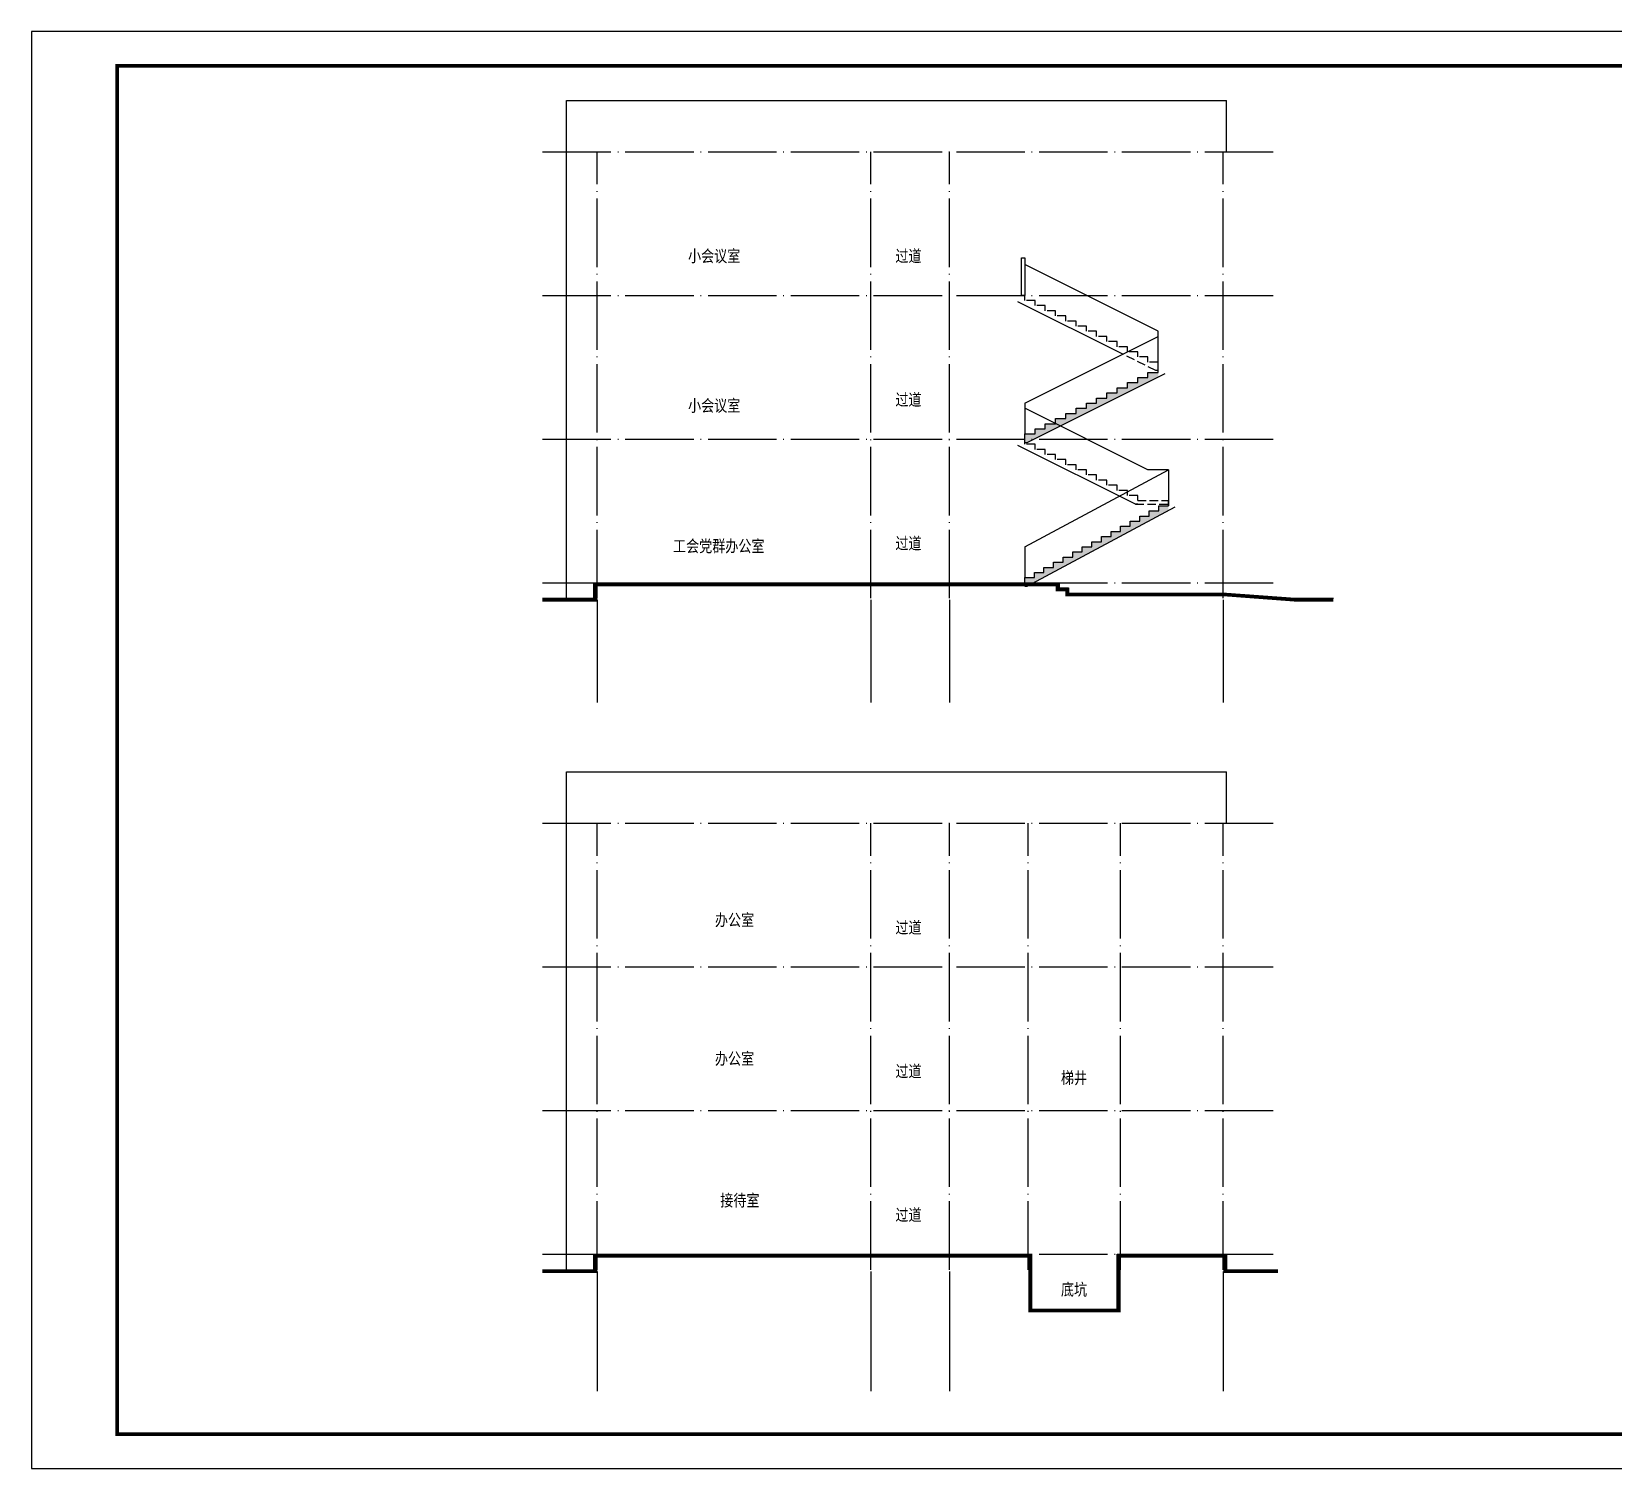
# Model space of a CAD drawing. Extents: x -695846 to 822170, y -413475 to 397179.
# Drawn here: x -393629 to -347389, y 38315 to 80315 of the extents above; entities that cross this region are included whole.
import ezdxf

# ---------------------------------------------------------------- set-up
doc = ezdxf.new("R2010")
doc.units = 0
doc.header["$LTSCALE"] = 1000
doc.header["$MEASUREMENT"] = 0
doc.linetypes.add('DASH', pattern=[0.35, 0.25, -0.1])
doc.linetypes.add('DOTE', pattern=[2.42, 2, -0.2, 0.02, -0.2])
for name, color, linetype in [('AXIS', 3, 'Continuous'), ('DOTE', 1, 'DOTE'), ('FC-深灰填充', 7, 'Continuous'), ('PUB_TEXT', 7, 'Continuous'), ('S_E_RAIL', 4, 'Continuous'), ('S_E_STAIR', 4, 'Continuous'), ('S_STAIR', 9, 'Continuous'), ('T-图框-175', 175, 'Continuous')]:
    doc.layers.add(name, color=color, linetype=linetype)
doc.styles.add('-黑体', font='simhei.ttf', dxfattribs={"width": 0.8})

msp = doc.modelspace()

# ---------------------------------------------------------------- hatches: boundary and pattern name
at = {"layer": 'FC-深灰填充'}
h = msp.add_hatch(color=8, dxfattribs=at)
h.dxf.hatch_style = 1
h.paths.add_polyline_path([(-360695, 70220), (-360695, 70354), (-360995, 70354), (-360995, 70204), (-361295, 70204), (-361295, 70054), (-361595, 70054), (-361595, 69904), (-361895, 69904), (-361895, 69754), (-362195, 69754), (-362195, 69604), (-362495, 69604), (-362495, 69454), (-362795, 69454), (-362795, 69304), (-363095, 69304), (-363095, 69154), (-363395, 69154), (-363395, 69004), (-363695, 69004), (-363695, 68854), (-363995, 68854), (-363995, 68704), (-364295, 68704), (-364295, 68554), (-364595, 68554), (-364595, 68404), (-364595, 68304), (-364527, 68304)])
h = msp.add_hatch(color=8, dxfattribs=at)
h.dxf.hatch_style = 1
h.paths.add_polyline_path([(-362075, 65554), (-362355, 65554), (-362355, 65404), (-362635, 65404), (-362635, 65254), (-362915, 65254), (-362915, 65104), (-363195, 65104), (-363195, 64954), (-363475, 64954), (-363475, 64804), (-363755, 64804), (-363755, 64654), (-364035, 64654), (-364035, 64504), (-364315, 64504), (-364315, 64354), (-364595, 64354), (-364595, 64204), (-364341, 64204), (-360395, 66318), (-360395, 66454), (-360675, 66454), (-360675, 66304), (-360955, 66304), (-360955, 66154), (-361235, 66154), (-361235, 66004), (-361515, 66004), (-361515, 65854), (-361795, 65854), (-361795, 65704), (-362075, 65704)])

# ---------------------------------------------------------------- linework, layer by layer
for points in [[(-377995, 63754), (-377995, 78304)], [(-377995, 78304), (-358695, 78304)], [(-358695, 76804), (-358695, 78304)], [(-378695, 63754), (-377195, 63754), (-377195, 64204), (-363595, 64204), (-363595, 64054), (-363315, 64054), (-363315, 63904), (-358695, 63904), (-356695, 63754), (-355572, 63754)], [(-377995, 44122), (-377995, 58672)], [(-377995, 58672), (-358695, 58672)], [(-358695, 57172), (-358695, 58672)], [(-378695, 44122), (-377195, 44122), (-377195, 44572), (-364395, 44572), (-364395, 42972), (-361895, 42972), (-361895, 44572), (-358695, 44572), (-358695, 44122), (-357195, 44122)]]:
    msp.add_lwpolyline(points)
at = {"const_width": 100}
for points in [[(-378695, 63704), (-377145, 63704), (-377145, 64154), (-363645, 64154), (-363645, 64004), (-363365, 64004), (-363365, 63854), (-358697, 63854), (-356697, 63704), (-355572, 63704)], [(-357195, 44072), (-358745, 44072), (-358745, 44522), (-361845, 44522), (-361845, 42922), (-364445, 42922), (-364445, 44522), (-377145, 44522), (-377145, 44072), (-378695, 44072)]]:
    msp.add_lwpolyline(points, dxfattribs=at)
at = {"layer": 'AXIS'}
for p, q in [((-377095, 63704), (-377095, 60704)), ((-369095, 63704), (-369095, 60704)), ((-366795, 63704), (-366795, 60704)), ((-358795, 63704), (-358795, 60704)), ((-377095, 44072), (-377095, 40572)), ((-369095, 44072), (-369095, 40572)), ((-366795, 44072), (-366795, 40572)), ((-358795, 44072), (-358795, 40572))]:
    msp.add_line(p, q, dxfattribs=at)
at = {"layer": 'DOTE'}
for p, q in [((-378695, 76804), (-357195, 76804)), ((-377095, 63754), (-377095, 76804)), ((-369095, 63754), (-369095, 76804)), ((-366795, 63754), (-366795, 76804)), ((-358795, 63754), (-358795, 76804)), ((-378695, 72604), (-357195, 72604)), ((-378695, 68404), (-357195, 68404)), ((-378695, 64204), (-357195, 64204)), ((-378695, 57172), (-357195, 57172)), ((-377095, 44122), (-377095, 57172)), ((-369095, 44122), (-369095, 57172)), ((-366795, 44122), (-366795, 57172)), ((-364495, 44122), (-364495, 57172)), ((-361795, 44122), (-361795, 57172)), ((-358795, 44122), (-358795, 57172)), ((-378695, 52972), (-357195, 52972)), ((-378695, 48772), (-357195, 48772)), ((-378695, 44572), (-357195, 44572))]:
    msp.add_line(p, q, dxfattribs=at)
at = {"layer": 'S_E_RAIL'}
msp.add_line((-360395, 67504), (-360395, 66454), dxfattribs=at)
at = {"layer": 'S_E_STAIR'}
for p, q in [((-360695, 71554), (-364595, 73504)), ((-361729, 70887), (-364795, 72420)), ((-364595, 69454), (-360695, 71404)), ((-360695, 70504), (-360695, 71554)), ((-364595, 69454), (-364595, 68554)), ((-360995, 67504), (-364595, 69304)), ((-361363, 66504), (-364795, 68220)), ((-364595, 65254), (-360395, 67504)), ((-360395, 67504), (-360395, 67504)), ((-361295, 66504), (-361363, 66504)), ((-364595, 65254), (-364595, 64354))]:
    msp.add_line(p, q, dxfattribs=at)
at = {"layer": 'S_E_STAIR', "linetype": 'DASH'}
for p, q in [((-364595, 72454), (-364595, 72604)), ((-364295, 72454), (-364595, 72454)), ((-364295, 72304), (-364295, 72454)), ((-363995, 72304), (-364295, 72304)), ((-363995, 72154), (-363995, 72304)), ((-363695, 72154), (-363995, 72154)), ((-363695, 72004), (-363695, 72154)), ((-363395, 72004), (-363695, 72004)), ((-363395, 71854), (-363395, 72004)), ((-363095, 71854), (-363395, 71854)), ((-363095, 71704), (-363095, 71854)), ((-362795, 71704), (-363095, 71704)), ((-362795, 71554), (-362795, 71704)), ((-362495, 71554), (-362795, 71554)), ((-362495, 71404), (-362495, 71554)), ((-362195, 71404), (-362495, 71404)), ((-362195, 71254), (-362195, 71404)), ((-361895, 71254), (-362195, 71254)), ((-361895, 71104), (-361895, 71254)), ((-361595, 71104), (-361895, 71104)), ((-360763, 70404), (-361729, 70887)), ((-361595, 70954), (-361595, 71104)), ((-361295, 70954), (-361595, 70954)), ((-361295, 70804), (-361295, 70954)), ((-360995, 70804), (-361295, 70804)), ((-360995, 70654), (-360995, 70804)), ((-360695, 70654), (-360995, 70654)), ((-360695, 70404), (-360763, 70404)), ((-360695, 70504), (-360695, 70654)), ((-364595, 68254), (-364595, 68404)), ((-364295, 68254), (-364595, 68254)), ((-364295, 68104), (-364295, 68254)), ((-363995, 68104), (-364295, 68104)), ((-363995, 67954), (-363995, 68104)), ((-363695, 67954), (-363995, 67954)), ((-363695, 67804), (-363695, 67954)), ((-363395, 67804), (-363695, 67804)), ((-363395, 67654), (-363395, 67804)), ((-363095, 67654), (-363395, 67654)), ((-363095, 67504), (-363095, 67654)), ((-362795, 67504), (-363095, 67504)), ((-362795, 67354), (-362795, 67504)), ((-362495, 67354), (-362795, 67354)), ((-362495, 67204), (-362495, 67354)), ((-362195, 67204), (-362495, 67204)), ((-362195, 67054), (-362195, 67204)), ((-361895, 67054), (-362195, 67054)), ((-361895, 66904), (-361895, 67054)), ((-361595, 66904), (-361895, 66904)), ((-361595, 66754), (-361595, 66904)), ((-361295, 66754), (-361595, 66754)), ((-361295, 66604), (-361295, 66754))]:
    msp.add_line(p, q, dxfattribs=at)
at = {"layer": 'S_E_STAIR'}
msp.add_lwpolyline([(-364595, 72604), (-364695, 72604), (-364695, 73704), (-364595, 73704)], close=True, dxfattribs=at)
msp.add_lwpolyline([(-360395, 67504), (-360995, 67504)], dxfattribs=at)
at = {"layer": 'S_E_STAIR', "linetype": 'DASH'}
for points in [[(-361295, 66604), (-360395, 66604)], [(-361363, 66504), (-360395, 66504)]]:
    msp.add_lwpolyline(points, dxfattribs=at)
at = {"layer": 'S_STAIR'}
for p, q in [((-364527, 68304), (-360495, 70320)), ((-360995, 70204), (-360995, 70354)), ((-360995, 70354), (-360695, 70354)), ((-360695, 70354), (-360695, 70504)), ((-361895, 69754), (-361895, 69904)), ((-361895, 69904), (-361595, 69904)), ((-361595, 69904), (-361595, 70054)), ((-361595, 70054), (-361295, 70054)), ((-361295, 70054), (-361295, 70204)), ((-361295, 70204), (-360995, 70204)), ((-362795, 69304), (-362795, 69454)), ((-362795, 69454), (-362495, 69454)), ((-362495, 69454), (-362495, 69604)), ((-362495, 69604), (-362195, 69604)), ((-362195, 69604), (-362195, 69754)), ((-362195, 69754), (-361895, 69754)), ((-363695, 68854), (-363695, 69004)), ((-363695, 69004), (-363395, 69004)), ((-363395, 69004), (-363395, 69154)), ((-363395, 69154), (-363095, 69154)), ((-363095, 69154), (-363095, 69304)), ((-363095, 69304), (-362795, 69304)), ((-364595, 68404), (-364595, 68554)), ((-364595, 68554), (-364295, 68554)), ((-364295, 68554), (-364295, 68704)), ((-364295, 68704), (-363995, 68704)), ((-363995, 68704), (-363995, 68854)), ((-363995, 68854), (-363695, 68854)), ((-364595, 68304), (-364527, 68304)), ((-360395, 66454), (-360395, 66604)), ((-364528, 64104), (-360195, 66425)), ((-361235, 66004), (-361235, 66154)), ((-361235, 66154), (-360955, 66154)), ((-360955, 66154), (-360955, 66304)), ((-360955, 66304), (-360675, 66304)), ((-360675, 66304), (-360675, 66454)), ((-360675, 66454), (-360395, 66454)), ((-362075, 65554), (-362075, 65704)), ((-362075, 65704), (-361795, 65704)), ((-361795, 65704), (-361795, 65854)), ((-361795, 65854), (-361515, 65854)), ((-361515, 65854), (-361515, 66004)), ((-361515, 66004), (-361235, 66004)), ((-362915, 65104), (-362915, 65254)), ((-362915, 65254), (-362635, 65254)), ((-362635, 65254), (-362635, 65404)), ((-362635, 65404), (-362355, 65404)), ((-362355, 65404), (-362355, 65554)), ((-362355, 65554), (-362075, 65554)), ((-363755, 64654), (-363755, 64804)), ((-363755, 64804), (-363475, 64804)), ((-363475, 64804), (-363475, 64954)), ((-363475, 64954), (-363195, 64954)), ((-363195, 64954), (-363195, 65104)), ((-363195, 65104), (-362915, 65104)), ((-364595, 64204), (-364595, 64354)), ((-364595, 64354), (-364315, 64354)), ((-364315, 64354), (-364315, 64504)), ((-364315, 64504), (-364035, 64504)), ((-364035, 64504), (-364035, 64654)), ((-364035, 64654), (-363755, 64654)), ((-364595, 64104), (-364528, 64104))]:
    msp.add_line(p, q, dxfattribs=at)
at = {"layer": 'T-图框-175'}
msp.add_lwpolyline([(-393629, 38315), (-334229, 38315), (-334229, 80315), (-393629, 80315)], close=True, dxfattribs=at)
at = {"layer": 'T-图框-175', "const_width": 100}
msp.add_lwpolyline([(-391129, 39315), (-335229, 39315), (-335229, 79315), (-391129, 79315)], close=True, dxfattribs=at)

# ---------------------------------------------------------------- texts
at = {"layer": 'PUB_TEXT', "style": '-黑体', "width": 0.8}
for s, p in [('小会议室', (-374439, 73581)), ('过道', (-368377, 73581)), ('小会议室', (-374439, 69208)), ('过道', (-368377, 69381)), ('工会党群办公室', (-374878, 65101)), ('过道', (-368377, 65181)), ('办公室', (-373653, 54171)), ('过道', (-368377, 53949)), ('办公室', (-373653, 50117)), ('过道', (-368377, 49749)), ('梯井', (-363538, 49555)), ('接待室', (-373497, 45975)), ('过道', (-368377, 45549)), ('底坑', (-363538, 43369))]:
    msp.add_text(s, height=350, dxfattribs=at).set_placement(p)

doc.saveas('drawing.dxf')
